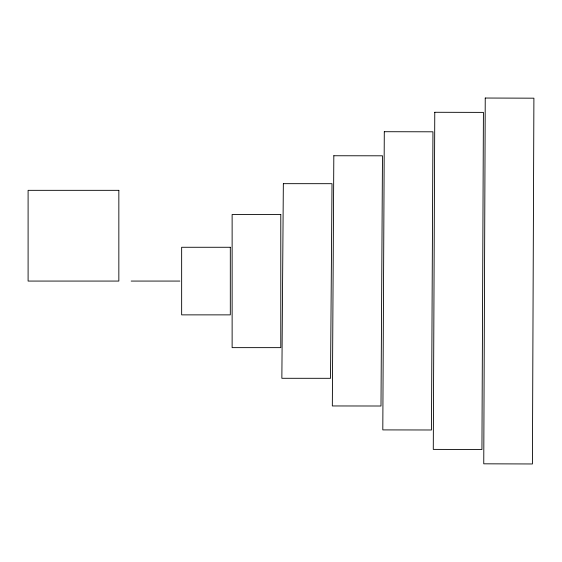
<?xml version="1.0" encoding="UTF-8"?>
<svg xmlns="http://www.w3.org/2000/svg" width="562" height="562" viewBox="0 0 562 562"><rect width="100%" height="100%" fill="white"/><g stroke="black" fill="none" stroke-linecap="round" stroke-linejoin="round"><path stroke-width="0.84" d="M131.178 281.07L179.84 281.07M434.77 112.281L433.281 449.389L481.936 449.502L483.425 112.393L434.77 112.281M485.245 98.034L483.756 463.819L532.411 463.966L533.9 98.181L485.245 98.034M333.821 155.751L332.332 405.954L380.994 406.01L382.483 155.807L333.821 155.751M384.296 131.712L382.806 429.902L431.468 429.986L432.951 131.803L384.296 131.712M283.346 183.669L281.857 378.289L330.519 378.31L332.009 183.69L283.346 183.669M118.842 190.335L28.1 190.335L28.1 281.07L118.842 281.07L118.842 190.335M280.789 214.501L232.127 214.501L232.127 347.639L280.789 347.639L280.789 214.501M230.315 247.273L181.652 247.273L181.652 314.868L230.315 314.868L230.315 247.273"/></g></svg>
